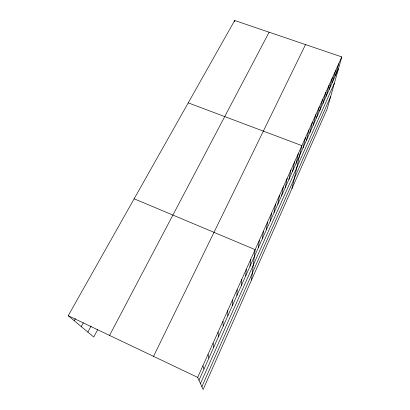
<?xml version="1.0" encoding="UTF-8"?>
<svg xmlns="http://www.w3.org/2000/svg" width="410" height="410" viewBox="0 0 410 410"><rect width="100%" height="100%" fill="white"/><g stroke="black" fill="none" stroke-linecap="round" stroke-linejoin="round"><path stroke-width="0.61" d="M234.669 21.761L234.679 20.5L341.781 56.913L327.195 108.896L203.129 389.5L197.687 377.379L68.219 315.72L234.679 20.5M232.429 305.553L232.48 299.997M236.924 295.507L237.149 289.614M241.357 285.611L241.746 279.394M245.728 275.858L246.272 269.324M250.033 266.249L250.735 259.402M251.484 280.127L255.128 249.634L134.147 198.794M258.336 247.701L259.33 240.286M262.344 238.758L263.476 231.071M266.295 229.938L267.561 221.984M270.19 221.231L271.589 213.026M274.039 212.647L275.561 204.19M277.831 204.17L279.476 195.478M281.578 195.811L283.341 186.888M285.273 187.56L287.154 178.411M288.917 179.416L290.91 170.047M292.52 171.38L294.621 161.796M296.071 163.441L298.28 153.658M291.92 188.672L301.893 145.627L188.241 102.859M303.046 147.877L305.46 137.698M306.465 140.24L308.976 129.873M309.842 132.702L312.446 122.154M313.173 125.255L315.874 114.528M316.469 117.901L319.257 107.005M319.723 110.638L322.598 99.579M322.931 103.463L325.899 92.24M326.109 96.381L329.153 84.998M329.24 89.38L332.372 77.844M332.341 82.461L335.544 70.781M335.401 75.63L338.686 63.806M201.884 386.722L330.629 96.647M200.475 383.591L334.437 83.076M198.978 380.249L338.424 68.875M197.687 377.379L341.781 56.913M153.55 356.357L305.527 44.587M109.557 335.406L269.124 32.211M97.734 329.558L93.731 337.02L68.219 315.72M87.853 332.11L91.158 326.022M81.247 326.596L83.343 322.783M74.22 320.733L75.419 318.58M202.899 365.787L203.975 369.082M208.029 354.383L208.9 358.084M213.072 343.16L213.748 347.26M218.038 332.115L218.525 336.595M222.927 321.24L223.23 326.093M227.745 310.534L227.863 315.746"/></g></svg>
